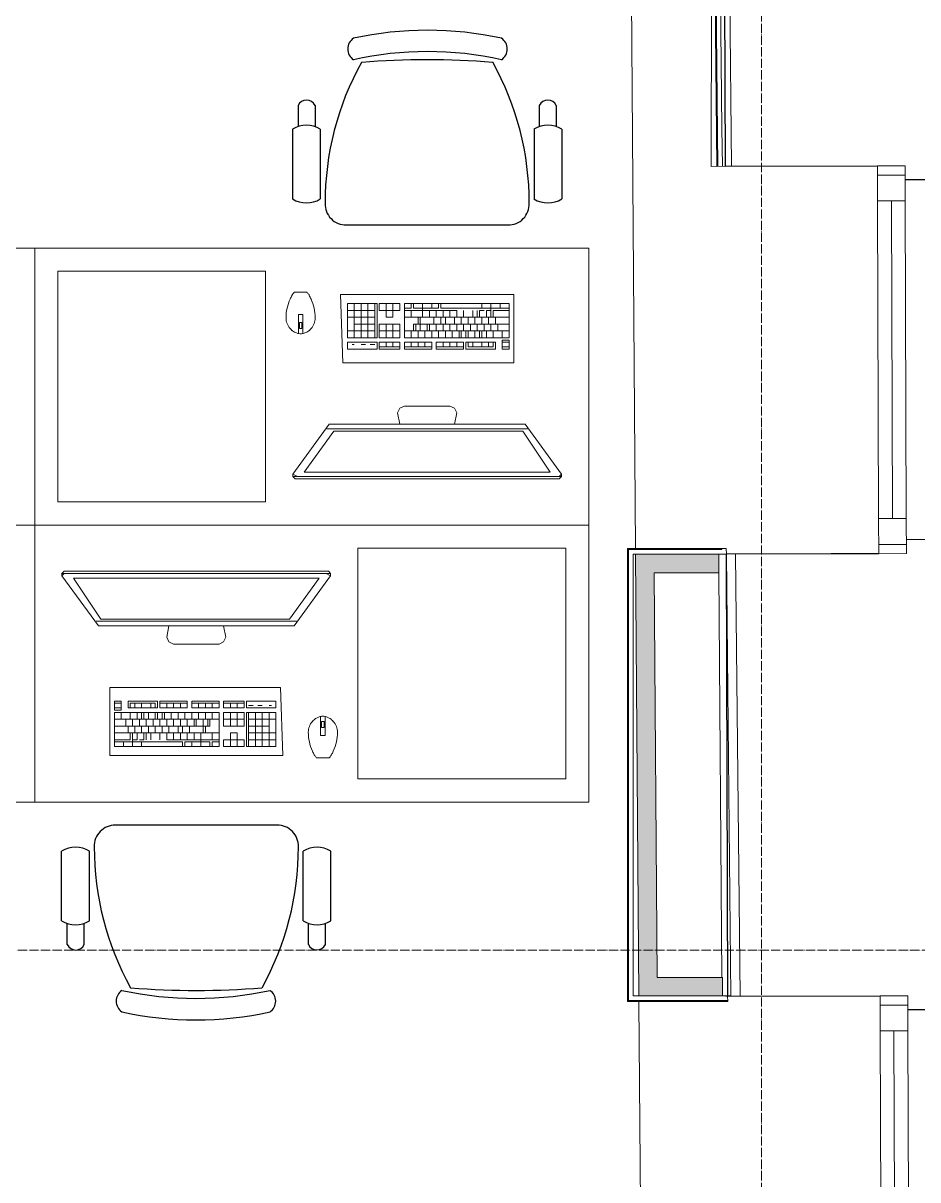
# Model space of a CAD drawing. Header units: millimetres. Extents: x -42533 to 645315, y 3457 to 82611.
# Drawn here: x 73999 to 75937, y 33773 to 36278 of the extents above; entities that cross this region are included whole.
import ezdxf

# ---------------------------------------------------------------- set-up
doc = ezdxf.new("R2010")
doc.units = ezdxf.units.MM
doc.linetypes.add('ADSK_Линия сетки', pattern=[25, 20, -2.5, 0, -2.5])
for name, color, linetype, lineweight in [('_ Окна', 7, 'Continuous', 9), ('Окна', 7, 'Continuous', 9), ('Оси', 253, 'Continuous', 9), ('Перекрытие', 7, 'Continuous', 18), ('Стены внутренние', 7, 'Continuous', 18), ('Стены несущие', 7, 'Continuous', 30), ('Стены отделка', 7, 'Continuous', 30), ('Стены штриховка', 7, 'Continuous', 9), ('ТХ', 5, 'Continuous', 0), ('ШТРИХОВКА', 252, 'Continuous', 15)]:
    doc.layers.add(name, color=color, linetype=linetype, lineweight=lineweight)
doc.layers.add('ЭОМ_Лотки рабочие', color=5, linetype='Continuous')

# ---------------------------------------------------------------- blocks, each defined once
blk = doc.blocks.new('ТХ 1 этаж.')
at = {"color": 252, "linetype": 'Continuous', "true_color": 0x939598}
for p, q in [((55259.5, 2258.9), (55259.5, 2213.3)), ((55296.3, 2258.8), (55296.2, 2213.1)), ((55781.9, 2258.8), (55781.9, 2213.1)), ((55818.7, 2258.9), (55818.7, 2213.3)), ((55247.5, 2207.5), (55247.5, 2056.3)), ((55307.7, 2207.5), (55307.7, 2056.3)), ((55770.5, 2207.5), (55770.5, 2056.3)), ((55830.7, 2207.5), (55830.7, 2056.3)), ((55364, 2000), (55714.2, 2000)), ((55214.2, 700), (54864, 700)), ((54747.5, 492.6), (54747.5, 643.8)), ((54807.7, 492.6), (54807.7, 643.8)), ((55270.5, 492.6), (55270.5, 643.8)), ((55330.7, 492.6), (55330.7, 643.8)), ((54759.5, 441.2), (54759.5, 486.8)), ((54796.3, 441.2), (54796.2, 487)), ((55281.9, 441.2), (55281.9, 487)), ((55318.7, 441.2), (55318.7, 486.8))]:
    blk.add_line(p, q, dxfattribs=at)
for centre, radius, start, end in [((55539.8, 1674.3), 747.5, 77.602, 102.3978), ((55395.2, 2381.2), 28.1, 124.2915, 235.7083), ((55684.5, 2381.2), 28.1, 304.2901, 55.7096), ((55539.8, 1627.9), 747.5, 77.602, 102.3978), ((55539.8, 596), 1761.9, 85.3938, 94.6546), ((55942.5, 2048.5), 624.5, 150.9068, 180.1215), ((55135.7, 2048.5), 624.5, 359.878, 29.1059), ((55277.9, 2250.3), 20.2, 24.8955, 155.3354), ((55800.3, 2250.4), 20.2, 24.8955, 155.3354), ((55277.6, 2157.4), 58.4, 58.951, 121.0488), ((55800.6, 2157.4), 58.4, 58.951, 121.0488), ((55277.6, 2106.3), 58.4, 238.951, 301.0488), ((55800.6, 2106.3), 58.4, 238.951, 301.0488), ((55363.4, 2045.4), 45.4, 177.8135, 270.7479), ((55714.8, 2045.4), 45.4, 269.2519, 2.1866), ((54863.4, 654.6), 45.4, 89.2519, 182.1866), ((55214.8, 654.6), 45.4, 357.8135, 90.7479), ((54777.6, 593.7), 58.4, 58.951, 121.0488), ((55442.5, 651.5), 624.5, 179.878, 209.1059), ((54635.7, 651.6), 624.5, 330.9068, 0.1215), ((55300.6, 593.7), 58.4, 58.951, 121.0488), ((54777.6, 542.6), 58.4, 238.951, 301.0488), ((55300.6, 542.6), 58.4, 238.951, 301.0488), ((54777.9, 449.7), 20.2, 204.8955, 335.3354), ((55300.3, 449.8), 20.2, 204.8955, 335.3354), ((54893.7, 318.9), 28.1, 124.2901, 235.7096), ((55038.4, 1072.2), 747.5, 257.602, 282.3978), ((55038.4, 2104), 1761.9, 265.3938, 274.6546), ((55183, 318.9), 28.1, 304.2915, 55.7083), ((55038.4, 1025.7), 747.5, 257.602, 282.3978)]:
    blk.add_arc(centre, radius, start, end, dxfattribs=at)
at = {"layer": 'ТХ', "color": 252, "linetype": 'Continuous', "ltscale": 100, "true_color": 0x939598}
for p, q in [((55252.3, 1854.4), (55262.9, 1854.4)), ((55262.9, 1854.4), (55277.7, 1854.4)), ((55489.8, 1607.8), (55479.9, 1602.9)), ((55489.8, 1607.8), (55479.9, 1602.9)), ((55489.8, 1607.8), (55539.1, 1607.8)), ((55489.8, 1607.8), (55539.1, 1607.8)), ((55539.1, 1607.8), (55588.4, 1607.8)), ((55539.1, 1607.8), (55588.4, 1607.8)), ((55588.4, 1607.8), (55598.3, 1602.9)), ((55588.4, 1607.8), (55598.3, 1602.9)), ((55479.9, 1602.9), (55475, 1593)), ((55479.9, 1602.9), (55475, 1593)), ((55475, 1593), (55479.9, 1568.4)), ((55598.3, 1602.9), (55603.2, 1593)), ((55598.3, 1602.9), (55603.2, 1593)), ((55603.2, 1593), (55598.3, 1568.4)), ((54975, 1107), (54979.9, 1131.7)), ((55103.2, 1107), (55098.3, 1131.7)), ((54979.9, 1097.1), (54975, 1107)), ((54979.9, 1097.1), (54975, 1107)), ((55098.3, 1097.1), (55103.2, 1107)), ((55098.3, 1097.1), (55103.2, 1107)), ((54989.8, 1092.2), (54979.9, 1097.1)), ((54989.8, 1092.2), (54979.9, 1097.1)), ((55039.1, 1092.2), (54989.8, 1092.2)), ((55039.1, 1092.2), (54989.8, 1092.2)), ((55088.4, 1092.2), (55039.1, 1092.2)), ((55088.4, 1092.2), (55039.1, 1092.2)), ((55088.4, 1092.2), (55098.3, 1097.1)), ((55088.4, 1092.2), (55098.3, 1097.1)), ((55315.3, 845.6), (55300.5, 845.6)), ((55325.9, 845.6), (55315.3, 845.6))]:
    blk.add_line(p, q, dxfattribs=at)
at = {"layer": 'ТХ', "color": 252, "true_color": 0x939598}
for points in [[(54689.1, 1350), (53489.1, 1350), (53489.1, 1950), (54689.1, 1950)], [(55889.1, 1350), (54689.1, 1350), (54689.1, 1950), (55889.1, 1950)], [(55189.1, 1900), (54739.1, 1900), (54739.1, 1400), (55189.1, 1400)], [(55262.3, 1775.5), (55262.3, 1788.4), (55267.7, 1788.4), (55267.7, 1775.5)], [(53489.1, 1350), (54689.1, 1350), (54689.1, 750), (53489.1, 750)], [(54689.1, 1350), (55889.1, 1350), (55889.1, 750), (54689.1, 750)], [(55389.1, 800), (55839.1, 800), (55839.1, 1300), (55389.1, 1300)], [(55315.9, 924.6), (55315.9, 911.6), (55310.5, 911.6), (55310.5, 924.6)]]:
    blk.add_lwpolyline(points, close=True, dxfattribs=at)
at = {"layer": 'ТХ', "color": 252, "linetype": 'Continuous', "ltscale": 100, "true_color": 0x939598}
for points in [[(55351.7, 1849.5), (55726.5, 1849.5)], [(55726.5, 1701.5), (55356.6, 1701.5), (55351.7, 1849.5)], [(55366.5, 1829.7), (55366.5, 1755.8)], [(55430.6, 1829.7), (55366.5, 1829.7)], [(55366.5, 1829.7), (55366.5, 1770.6)], [(55381.3, 1829.7), (55366.5, 1829.7)], [(55381.3, 1770.6), (55381.3, 1829.7)], [(55381.3, 1829.7), (55396.1, 1829.7)], [(55381.3, 1815), (55381.3, 1829.7)], [(55396.1, 1829.7), (55396.1, 1815)], [(55396.1, 1829.7), (55396.1, 1815)], [(55425.7, 1829.7), (55401, 1829.7)], [(55410.9, 1829.7), (55410.9, 1755.8)], [(55425.7, 1815), (55425.7, 1829.7)], [(55430.6, 1755.8), (55430.6, 1829.7)], [(55435.5, 1829.7), (55465.1, 1829.7)], [(55435.5, 1819.9), (55435.5, 1829.7)], [(55435.5, 1829.7), (55435.5, 1815)], [(55479.9, 1829.7), (55435.5, 1829.7)], [(55450.3, 1815), (55450.3, 1829.7)], [(55465.1, 1829.7), (55465.1, 1819.9)], [(55465.1, 1800.2), (55465.1, 1829.7)], [(55470.1, 1829.7), (55479.9, 1829.7)], [(55479.9, 1829.7), (55479.9, 1819.9)], [(55479.9, 1815), (55479.9, 1829.7)], [(55489.8, 1829.7), (55489.8, 1755.8)], [(55716.6, 1829.7), (55489.8, 1829.7)], [(55489.8, 1829.7), (55504.6, 1829.7)], [(55489.8, 1819.9), (55489.8, 1829.7)], [(55504.6, 1829.7), (55504.6, 1819.9)], [(55509.5, 1829.7), (55529.2, 1829.7)], [(55509.5, 1819.9), (55509.5, 1829.7)], [(55529.2, 1829.7), (55563.8, 1829.7)], [(55529.2, 1829.7), (55529.2, 1800.2)], [(55529.2, 1819.9), (55529.2, 1829.7)], [(55549, 1819.9), (55549, 1829.7)], [(55549, 1829.7), (55549, 1819.9)], [(55563.8, 1829.7), (55563.8, 1819.9)], [(55568.7, 1829.7), (55568.7, 1819.9)], [(55657.5, 1829.7), (55568.7, 1829.7)], [(55657.5, 1829.7), (55677.2, 1829.7)], [(55657.5, 1819.9), (55657.5, 1829.7)], [(55657.5, 1819.9), (55657.5, 1829.7)], [(55677.2, 1829.7), (55716.6, 1829.7)], [(55677.2, 1800.2), (55677.2, 1829.7)], [(55677.2, 1829.7), (55677.2, 1819.9)], [(55696.9, 1829.7), (55696.9, 1819.9)], [(55716.6, 1755.8), (55716.6, 1829.7)], [(55716.6, 1829.7), (55716.6, 1819.9)], [(55726.5, 1849.5), (55726.5, 1701.5)], [(55366.5, 1815), (55396.1, 1815)], [(55381.3, 1770.6), (55381.3, 1815)], [(55396.1, 1770.6), (55396.1, 1815)], [(55396.1, 1815), (55425.7, 1815)], [(55401, 1815), (55425.7, 1815)], [(55425.7, 1815), (55425.7, 1770.6)], [(55435.5, 1815), (55450.3, 1815)], [(55435.5, 1815), (55479.9, 1815)], [(55450.3, 1800.2), (55450.3, 1815)], [(55465.1, 1800.2), (55450.3, 1800.2), (55450.3, 1815)], [(55465.1, 1815), (55465.1, 1800.2)], [(55504.6, 1819.9), (55489.8, 1819.9)], [(55489.8, 1800.2), (55489.8, 1815)], [(55529.2, 1815), (55489.8, 1815)], [(55504.6, 1800.2), (55529.2, 1800.2), (55529.2, 1815)], [(55504.6, 1815), (55504.6, 1800.2)], [(55504.6, 1815), (55504.6, 1800.2)], [(55529.2, 1819.9), (55509.5, 1819.9)], [(55563.8, 1819.9), (55529.2, 1819.9)], [(55529.2, 1815), (55558.8, 1815)], [(55544, 1800.2), (55544, 1815)], [(55558.8, 1800.2), (55558.8, 1815)], [(55558.8, 1815), (55603.2, 1815)], [(55568.7, 1819.9), (55657.5, 1819.9)], [(55573.6, 1800.2), (55573.6, 1815)], [(55588.4, 1800.2), (55588.4, 1815)], [(55603.2, 1800.2), (55603.2, 1815)], [(55618, 1815), (55618, 1800.2)], [(55637.7, 1800.2), (55637.7, 1815)], [(55647.6, 1815), (55647.6, 1800.2)], [(55652.5, 1815), (55662.4, 1815)], [(55652.5, 1800.2), (55652.5, 1815)], [(55716.6, 1819.9), (55657.5, 1819.9)], [(55667.3, 1815), (55677.2, 1815)], [(55667.3, 1800.2), (55667.3, 1815)], [(55682.1, 1815), (55682.1, 1800.2)], [(55716.6, 1815), (55682.1, 1815)], [(55716.6, 1800.2), (55716.6, 1815)], [(55366.5, 1800.2), (55381.3, 1800.2)], [(55410.9, 1800.2), (55381.3, 1800.2)], [(55381.3, 1785.4), (55396.1, 1785.4)], [(55396.1, 1785.4), (55425.7, 1785.4)], [(55425.7, 1800.2), (55410.9, 1800.2)], [(55435.5, 1770.6), (55435.5, 1785.4)], [(55435.5, 1785.4), (55435.5, 1755.8)], [(55435.5, 1785.4), (55479.9, 1785.4)], [(55479.9, 1785.4), (55435.5, 1785.4)], [(55465.1, 1800.2), (55450.3, 1800.2)], [(55450.3, 1785.4), (55450.3, 1770.6)], [(55465.1, 1785.4), (55465.1, 1755.8)], [(55479.9, 1755.8), (55479.9, 1785.4)], [(55479.9, 1785.4), (55479.9, 1770.6)], [(55489.8, 1800.2), (55519.4, 1800.2)], [(55504.6, 1800.2), (55489.8, 1800.2)], [(55489.8, 1770.6), (55489.8, 1800.2)], [(55519.4, 1800.2), (55519.4, 1785.4), (55509.5, 1785.4), (55509.5, 1770.6)], [(55549, 1785.4), (55514.4, 1785.4)], [(55514.4, 1770.6), (55514.4, 1785.4)], [(55524.3, 1785.4), (55524.3, 1800.2)], [(55524.3, 1800.2), (55534.2, 1800.2)], [(55524.3, 1785.4), (55524.3, 1770.6)], [(55647.6, 1800.2), (55529.2, 1800.2)], [(55534.2, 1800.2), (55642.7, 1800.2)], [(55539.1, 1770.6), (55539.1, 1785.4)], [(55544, 1770.6), (55544, 1785.4)], [(55544, 1785.4), (55573.6, 1785.4)], [(55568.7, 1785.4), (55549, 1785.4)], [(55553.9, 1785.4), (55553.9, 1800.2)], [(55573.6, 1800.2), (55558.8, 1800.2)], [(55558.8, 1785.4), (55558.8, 1770.6)], [(55568.7, 1785.4), (55568.7, 1800.2)], [(55672.2, 1785.4), (55568.7, 1785.4)], [(55573.6, 1770.6), (55573.6, 1785.4)], [(55573.6, 1785.4), (55573.6, 1770.6)], [(55578.5, 1800.2), (55578.5, 1785.4)], [(55588.4, 1770.6), (55588.4, 1785.4)], [(55598.3, 1785.4), (55598.3, 1800.2)], [(55603.2, 1770.6), (55603.2, 1785.4)], [(55613.1, 1785.4), (55613.1, 1800.2)], [(55618, 1785.4), (55618, 1770.6)], [(55618, 1770.6), (55618, 1785.4)], [(55632.8, 1770.6), (55632.8, 1785.4)], [(55642.7, 1800.2), (55657.5, 1800.2)], [(55642.7, 1785.4), (55642.7, 1800.2)], [(55647.6, 1770.6), (55647.6, 1785.4)], [(55652.5, 1800.2), (55687, 1800.2)], [(55657.5, 1800.2), (55657.5, 1785.4)], [(55687, 1785.4), (55662.4, 1785.4)], [(55662.4, 1770.6), (55662.4, 1785.4)], [(55662.4, 1785.4), (55662.4, 1770.6)], [(55672.2, 1800.2), (55672.2, 1785.4)], [(55672.2, 1785.4), (55672.2, 1800.2)], [(55677.2, 1785.4), (55692, 1785.4)], [(55677.2, 1770.6), (55677.2, 1785.4)], [(55682.1, 1800.2), (55716.6, 1800.2)], [(55716.6, 1800.2), (55687, 1800.2)], [(55687, 1800.2), (55687, 1785.4)], [(55687, 1800.2), (55687, 1785.4)], [(55687, 1785.4), (55716.6, 1785.4)], [(55692, 1770.6), (55716.6, 1770.6), (55716.6, 1785.4), (55716.6, 1800.2)], [(55692, 1785.4), (55692, 1770.6)], [(55692, 1785.4), (55692, 1770.6)], [(55716.6, 1785.4), (55692, 1785.4)], [(55366.5, 1770.6), (55410.9, 1770.6)], [(55366.5, 1755.8), (55366.5, 1770.6)], [(55366.5, 1770.6), (55381.3, 1770.6)], [(55381.3, 1755.8), (55366.5, 1755.8)], [(55366.5, 1755.8), (55430.6, 1755.8)], [(55381.3, 1770.6), (55381.3, 1755.8)], [(55396.1, 1770.6), (55386.2, 1770.6)], [(55425.7, 1755.8), (55386.2, 1755.8)], [(55396.1, 1770.6), (55396.1, 1755.8)], [(55425.7, 1770.6), (55401, 1770.6)], [(55415.8, 1770.6), (55425.7, 1770.6)], [(55425.7, 1770.6), (55425.7, 1755.8)], [(55435.5, 1755.8), (55435.5, 1770.6)], [(55479.9, 1770.6), (55435.5, 1770.6)], [(55450.3, 1755.8), (55435.5, 1755.8)], [(55435.5, 1755.8), (55479.9, 1755.8)], [(55450.3, 1770.6), (55450.3, 1755.8)], [(55465.1, 1755.8), (55450.3, 1755.8)], [(55479.9, 1755.8), (55470.1, 1755.8)], [(55479.9, 1770.6), (55479.9, 1755.8)], [(55489.8, 1770.6), (55504.6, 1770.6)], [(55489.8, 1755.8), (55489.8, 1770.6)], [(55509.5, 1770.6), (55489.8, 1770.6)], [(55489.8, 1755.8), (55716.6, 1755.8)], [(55519.4, 1755.8), (55489.8, 1755.8)], [(55504.6, 1755.8), (55504.6, 1770.6)], [(55504.6, 1770.6), (55519.4, 1770.6)], [(55539.1, 1770.6), (55514.4, 1770.6)], [(55519.4, 1770.6), (55563.8, 1770.6)], [(55519.4, 1755.8), (55519.4, 1770.6)], [(55534.2, 1755.8), (55519.4, 1755.8)], [(55549, 1755.8), (55534.2, 1755.8)], [(55573.6, 1770.6), (55544, 1770.6)], [(55549, 1770.6), (55549, 1755.8)], [(55563.8, 1755.8), (55549, 1755.8)], [(55632.8, 1770.6), (55563.8, 1770.6)], [(55563.8, 1770.6), (55563.8, 1755.8)], [(55588.4, 1770.6), (55573.6, 1770.6)], [(55593.3, 1770.6), (55593.3, 1755.8)], [(55608.1, 1770.6), (55608.1, 1755.8)], [(55613.1, 1770.6), (55622.9, 1770.6)], [(55613.1, 1755.8), (55613.1, 1770.6)], [(55637.7, 1755.8), (55613.1, 1755.8)], [(55622.9, 1770.6), (55622.9, 1755.8)], [(55627.9, 1770.6), (55637.7, 1770.6)], [(55627.9, 1755.8), (55627.9, 1770.6)], [(55632.8, 1770.6), (55716.6, 1770.6)], [(55642.7, 1755.8), (55642.7, 1770.6)], [(55667.3, 1755.8), (55642.7, 1755.8)], [(55652.5, 1770.6), (55652.5, 1755.8)], [(55657.5, 1755.8), (55657.5, 1770.6)], [(55667.3, 1770.6), (55667.3, 1755.8)], [(55682.1, 1755.8), (55672.2, 1755.8)], [(55682.1, 1770.6), (55682.1, 1755.8)], [(55716.6, 1755.8), (55687, 1755.8)], [(55701.8, 1770.6), (55701.8, 1755.8)], [(55701.8, 1755.8), (55701.8, 1770.6)], [(55716.6, 1770.6), (55716.6, 1755.8)], [(55366.5, 1745.9), (55366.5, 1731.1)], [(55430.6, 1745.9), (55366.5, 1745.9)], [(55366.5, 1731.1), (55430.6, 1731.1)], [(55376.4, 1741), (55381.3, 1741)], [(55381.3, 1741), (55376.4, 1741)], [(55396.1, 1741), (55405.9, 1741)], [(55405.9, 1741), (55396.1, 1741)], [(55425.7, 1741), (55415.8, 1741)], [(55425.7, 1741), (55415.8, 1741)], [(55430.6, 1731.1), (55430.6, 1745.9)], [(55435.5, 1745.9), (55479.9, 1745.9)], [(55479.9, 1745.9), (55435.5, 1745.9)], [(55435.5, 1736), (55435.5, 1745.9)], [(55435.5, 1745.9), (55435.5, 1731.1)], [(55479.9, 1736), (55435.5, 1736)], [(55435.5, 1731.1), (55479.9, 1731.1)], [(55450.3, 1745.9), (55450.3, 1736)], [(55465.1, 1745.9), (55465.1, 1736)], [(55479.9, 1745.9), (55479.9, 1736)], [(55479.9, 1731.1), (55479.9, 1745.9)], [(55519.4, 1745.9), (55519.4, 1736), (55489.8, 1736)], [(55489.8, 1745.9), (55519.4, 1745.9)], [(55489.8, 1736), (55489.8, 1745.9), (55489.8, 1731.1)], [(55549, 1745.9), (55489.8, 1745.9)], [(55489.8, 1731.1), (55549, 1731.1)], [(55504.6, 1736), (55504.6, 1745.9)], [(55519.4, 1745.9), (55534.2, 1745.9)], [(55549, 1736), (55519.4, 1736)], [(55534.2, 1745.9), (55549, 1745.9)], [(55534.2, 1745.9), (55534.2, 1736)], [(55549, 1745.9), (55549, 1736)], [(55549, 1731.1), (55549, 1745.9)], [(55558.8, 1745.9), (55583.5, 1745.9)], [(55558.8, 1736), (55558.8, 1745.9)], [(55558.8, 1745.9), (55558.8, 1731.1)], [(55618, 1745.9), (55558.8, 1745.9)], [(55588.4, 1736), (55558.8, 1736)], [(55558.8, 1731.1), (55618, 1731.1)], [(55573.6, 1736), (55573.6, 1745.9)], [(55588.4, 1736), (55588.4, 1745.9), (55618, 1745.9)], [(55618, 1736), (55588.4, 1736)], [(55603.2, 1736), (55603.2, 1745.9)], [(55618, 1745.9), (55618, 1736)], [(55618, 1731.1), (55618, 1745.9)], [(55687, 1745.9), (55622.9, 1745.9)], [(55622.9, 1745.9), (55622.9, 1731.1)], [(55622.9, 1731.1), (55687, 1731.1)], [(55627.9, 1736), (55627.9, 1745.9)], [(55627.9, 1745.9), (55682.1, 1745.9)], [(55682.1, 1736), (55627.9, 1736)], [(55637.7, 1745.9), (55637.7, 1736)], [(55657.5, 1736), (55657.5, 1745.9)], [(55672.2, 1736), (55672.2, 1745.9)], [(55682.1, 1745.9), (55682.1, 1736)], [(55687, 1731.1), (55687, 1745.9)], [(55701.8, 1750.8), (55716.6, 1750.8)], [(55701.8, 1731.1), (55701.8, 1750.8)], [(55701.8, 1745.9), (55716.6, 1745.9)], [(55701.8, 1736), (55701.8, 1745.9)], [(55716.6, 1736), (55701.8, 1736)], [(55716.6, 1731.1), (55701.8, 1731.1)], [(55716.6, 1750.8), (55716.6, 1731.1)], [(55716.6, 1745.9), (55716.6, 1736)], [(55756.1, 1558.5), (55539.1, 1558.5), (55322.1, 1558.5)], [(55248.1, 1459.9), (55258, 1455), (55539.1, 1455), (55825.1, 1455), (55830.1, 1459.9)], [(55248.1, 1455), (55258, 1455), (55539.1, 1455), (55820.2, 1455), (55830.1, 1455)], [(55330.1, 1245.1), (55320.2, 1245.1), (55039.1, 1245.1), (54758, 1245.1), (54748.1, 1245.1)], [(55330.1, 1240.2), (55320.2, 1245.1), (55039.1, 1245.1), (54753.1, 1245.1), (54748.1, 1240.2)], [(54822.1, 1141.5), (55039.1, 1141.5), (55256.1, 1141.5)], [(54851.7, 850.6), (54851.7, 998.5)], [(54851.7, 998.5), (55221.6, 998.5), (55226.5, 850.6)], [(54861.6, 968.9), (54876.4, 968.9)], [(54861.6, 949.2), (54861.6, 968.9)], [(54861.6, 964), (54876.4, 964)], [(54861.6, 954.1), (54861.6, 964)], [(54876.4, 954.1), (54861.6, 954.1)], [(54876.4, 968.9), (54876.4, 949.2)], [(54876.4, 964), (54876.4, 954.1)], [(54955.3, 968.9), (54891.2, 968.9)], [(54891.2, 968.9), (54891.2, 954.1)], [(54891.2, 954.1), (54955.3, 954.1)], [(54896.1, 964), (54950.3, 964)], [(54896.1, 954.1), (54896.1, 964)], [(54950.3, 954.1), (54896.1, 954.1)], [(54905.9, 964), (54905.9, 954.1)], [(54920.7, 964), (54920.7, 954.1)], [(54940.5, 954.1), (54940.5, 964)], [(54950.3, 964), (54950.3, 954.1)], [(54955.3, 954.1), (54955.3, 968.9)], [(54960.2, 968.9), (54960.2, 954.1)], [(55019.4, 968.9), (54960.2, 968.9)], [(54989.8, 964), (54989.8, 954.1), (54960.2, 954.1)], [(54960.2, 964), (54989.8, 964)], [(54960.2, 954.1), (54960.2, 964)], [(54960.2, 954.1), (55019.4, 954.1)], [(54975, 964), (54975, 954.1)], [(54989.8, 964), (55019.4, 964)], [(55019.4, 954.1), (54994.7, 954.1)], [(55004.6, 964), (55004.6, 954.1)], [(55019.4, 954.1), (55019.4, 968.9)], [(55019.4, 964), (55019.4, 954.1)], [(55029.2, 968.9), (55029.2, 954.1)], [(55088.4, 968.9), (55029.2, 968.9)], [(55029.2, 964), (55058.8, 964)], [(55029.2, 954.1), (55029.2, 964)], [(55044, 954.1), (55029.2, 954.1)], [(55029.2, 954.1), (55088.4, 954.1)], [(55044, 954.1), (55044, 964)], [(55058.8, 954.1), (55044, 954.1)], [(55058.8, 954.1), (55058.8, 964), (55088.4, 964)], [(55088.4, 954.1), (55058.8, 954.1)], [(55073.6, 964), (55073.6, 954.1)], [(55088.4, 964), (55088.4, 954.1), (55088.4, 968.9)], [(55142.7, 968.9), (55098.3, 968.9)], [(55098.3, 968.9), (55098.3, 954.1)], [(55098.3, 954.1), (55098.3, 964)], [(55098.3, 964), (55142.7, 964)], [(55142.7, 954.1), (55098.3, 954.1)], [(55098.3, 954.1), (55142.7, 954.1)], [(55113.1, 954.1), (55113.1, 964)], [(55127.9, 954.1), (55127.9, 964)], [(55142.7, 954.1), (55142.7, 968.9)], [(55142.7, 964), (55142.7, 954.1)], [(55211.7, 968.9), (55147.6, 968.9)], [(55147.6, 968.9), (55147.6, 954.1)], [(55147.6, 954.1), (55211.7, 954.1)], [(55152.5, 959.1), (55162.4, 959.1)], [(55152.5, 959.1), (55162.4, 959.1)], [(55182.1, 959.1), (55172.2, 959.1)], [(55172.2, 959.1), (55182.1, 959.1)], [(55201.8, 959.1), (55196.9, 959.1)], [(55196.9, 959.1), (55201.8, 959.1)], [(55211.7, 954.1), (55211.7, 968.9)], [(54876.4, 949.2), (54861.6, 949.2)], [(54861.6, 944.3), (54861.6, 870.3)], [(55088.4, 944.3), (54861.6, 944.3)], [(54861.6, 944.3), (54891.2, 944.3)], [(54861.6, 929.5), (54861.6, 944.3)], [(54945.4, 929.5), (54861.6, 929.5)], [(54886.2, 929.5), (54861.6, 929.5), (54861.6, 914.7), (54861.6, 899.9)], [(54876.4, 929.5), (54876.4, 944.3)], [(54876.4, 944.3), (54876.4, 929.5)], [(54886.2, 914.7), (54886.2, 929.5)], [(54886.2, 914.7), (54886.2, 929.5)], [(54896.1, 944.3), (54905.9, 944.3)], [(54896.1, 929.5), (54896.1, 944.3)], [(54901, 929.5), (54901, 914.7)], [(54910.9, 944.3), (54935.5, 944.3)], [(54910.9, 929.5), (54910.9, 944.3)], [(54915.8, 929.5), (54915.8, 914.7)], [(54915.8, 914.7), (54915.8, 929.5)], [(54920.7, 944.3), (54920.7, 929.5)], [(54925.7, 929.5), (54925.7, 944.3)], [(54930.6, 929.5), (54930.6, 914.7)], [(54935.5, 944.3), (54935.5, 929.5)], [(54940.5, 944.3), (54965.1, 944.3)], [(54950.3, 929.5), (54940.5, 929.5)], [(54945.4, 929.5), (54945.4, 914.7)], [(54945.4, 929.5), (55014.4, 929.5)], [(54950.3, 944.3), (54950.3, 929.5)], [(54955.3, 929.5), (54955.3, 944.3)], [(54965.1, 929.5), (54955.3, 929.5)], [(54960.2, 914.7), (54960.2, 929.5)], [(54960.2, 929.5), (54960.2, 914.7)], [(54965.1, 944.3), (54965.1, 929.5)], [(54970.1, 929.5), (54970.1, 944.3)], [(54975, 929.5), (54975, 914.7)], [(54984.8, 929.5), (54984.8, 944.3)], [(54989.8, 929.5), (55004.6, 929.5)], [(54989.8, 929.5), (54989.8, 914.7)], [(55004.6, 929.5), (55004.6, 914.7)], [(55004.6, 929.5), (55034.2, 929.5)], [(55004.6, 914.7), (55004.6, 929.5)], [(55014.4, 944.3), (55029.2, 944.3)], [(55014.4, 929.5), (55014.4, 944.3)], [(55058.8, 929.5), (55014.4, 929.5)], [(55019.4, 914.7), (55019.4, 929.5)], [(55029.2, 929.5), (55029.2, 944.3)], [(55029.2, 944.3), (55044, 944.3)], [(55034.2, 929.5), (55034.2, 914.7)], [(55039.1, 929.5), (55063.8, 929.5)], [(55039.1, 929.5), (55039.1, 914.7)], [(55044, 944.3), (55058.8, 944.3)], [(55053.9, 914.7), (55053.9, 929.5)], [(55058.8, 944.3), (55058.8, 929.5)], [(55058.8, 944.3), (55088.4, 944.3)], [(55058.8, 899.9), (55058.8, 914.7), (55068.7, 914.7), (55068.7, 929.5)], [(55073.6, 929.5), (55058.8, 929.5)], [(55063.8, 929.5), (55063.8, 914.7)], [(55068.7, 929.5), (55088.4, 929.5)], [(55073.6, 944.3), (55073.6, 929.5)], [(55088.4, 929.5), (55073.6, 929.5)], [(55088.4, 944.3), (55088.4, 929.5)], [(55088.4, 870.3), (55088.4, 944.3)], [(55088.4, 929.5), (55088.4, 899.9)], [(55098.3, 929.5), (55098.3, 944.3)], [(55098.3, 944.3), (55098.3, 914.7)], [(55098.3, 944.3), (55108.1, 944.3)], [(55142.7, 944.3), (55098.3, 944.3)], [(55098.3, 929.5), (55142.7, 929.5)], [(55098.3, 914.7), (55098.3, 929.5)], [(55113.1, 944.3), (55127.9, 944.3)], [(55113.1, 914.7), (55113.1, 944.3)], [(55127.9, 944.3), (55142.7, 944.3)], [(55127.9, 929.5), (55127.9, 944.3)], [(55127.9, 914.7), (55127.9, 929.5)], [(55142.7, 914.7), (55142.7, 944.3)], [(55142.7, 944.3), (55142.7, 929.5)], [(55142.7, 929.5), (55142.7, 914.7)], [(55211.7, 944.3), (55147.6, 944.3)], [(55147.6, 944.3), (55147.6, 870.3)], [(55152.5, 944.3), (55192, 944.3)], [(55152.5, 929.5), (55152.5, 944.3)], [(55162.4, 929.5), (55152.5, 929.5)], [(55152.5, 929.5), (55177.2, 929.5)], [(55152.5, 885.1), (55152.5, 929.5)], [(55167.3, 870.3), (55167.3, 944.3)], [(55211.7, 929.5), (55167.3, 929.5)], [(55182.1, 929.5), (55182.1, 944.3)], [(55182.1, 929.5), (55182.1, 885.1)], [(55182.1, 929.5), (55192, 929.5)], [(55196.9, 944.3), (55211.7, 944.3)], [(55196.9, 929.5), (55196.9, 944.3)], [(55196.9, 929.5), (55196.9, 885.1)], [(55196.9, 929.5), (55196.9, 870.3)], [(55211.7, 929.5), (55196.9, 929.5)], [(55211.7, 870.3), (55211.7, 944.3)], [(55211.7, 944.3), (55211.7, 929.5)], [(55211.7, 870.3), (55211.7, 929.5)], [(54861.6, 914.7), (54886.2, 914.7)], [(54891.2, 914.7), (54861.6, 914.7)], [(54901, 914.7), (54886.2, 914.7)], [(54891.2, 914.7), (54915.8, 914.7)], [(54891.2, 899.9), (54891.2, 914.7)], [(54891.2, 899.9), (54891.2, 914.7)], [(54905.9, 914.7), (55009.5, 914.7)], [(54905.9, 899.9), (54905.9, 914.7)], [(54905.9, 914.7), (54905.9, 899.9)], [(54920.7, 899.9), (54920.7, 914.7)], [(54935.5, 914.7), (54935.5, 899.9)], [(54965.1, 914.7), (54965.1, 899.9)], [(54979.9, 914.7), (54979.9, 899.9)], [(54999.6, 899.9), (54999.6, 914.7)], [(55034.2, 914.7), (55004.6, 914.7)], [(55009.5, 914.7), (55009.5, 899.9)], [(55009.5, 914.7), (55029.2, 914.7)], [(55024.3, 914.7), (55024.3, 899.9)], [(55029.2, 914.7), (55063.8, 914.7)], [(55053.9, 914.7), (55053.9, 899.9)], [(55142.7, 914.7), (55098.3, 914.7)], [(55098.3, 914.7), (55142.7, 914.7)], [(55182.1, 914.7), (55152.5, 914.7)], [(55196.9, 914.7), (55182.1, 914.7)], [(54861.6, 899.9), (54891.2, 899.9)], [(54896.1, 899.9), (54861.6, 899.9)], [(54861.6, 899.9), (54861.6, 885.1)], [(54861.6, 885.1), (54896.1, 885.1)], [(54861.6, 880.2), (54920.7, 880.2)], [(54861.6, 870.3), (54861.6, 880.2)], [(54881.3, 870.3), (54881.3, 880.2)], [(54925.7, 899.9), (54891.2, 899.9)], [(54896.1, 885.1), (54896.1, 899.9)], [(54901, 899.9), (54901, 870.3)], [(54910.9, 885.1), (54901, 885.1)], [(54901, 870.3), (54901, 880.2)], [(54910.9, 899.9), (54910.9, 885.1)], [(54925.7, 885.1), (54915.8, 885.1)], [(54935.5, 899.9), (54920.7, 899.9)], [(54920.7, 880.2), (54920.7, 870.3)], [(54920.7, 880.2), (54920.7, 870.3)], [(55009.5, 880.2), (54920.7, 880.2)], [(54925.7, 899.9), (54925.7, 885.1)], [(54930.6, 899.9), (55049, 899.9)], [(54930.6, 885.1), (54930.6, 899.9)], [(55044, 899.9), (54935.5, 899.9)], [(54940.5, 899.9), (54940.5, 885.1)], [(54960.2, 885.1), (54960.2, 899.9)], [(54975, 899.9), (54975, 885.1)], [(55019.4, 885.1), (54975, 885.1)], [(54989.8, 899.9), (54989.8, 885.1)], [(55004.6, 899.9), (55019.4, 899.9)], [(55004.6, 899.9), (55004.6, 885.1)], [(55009.5, 870.3), (55009.5, 880.2)], [(55014.4, 880.2), (55049, 880.2)], [(55014.4, 870.3), (55014.4, 880.2)], [(55019.4, 899.9), (55019.4, 885.1)], [(55049, 885.1), (55019.4, 885.1)], [(55029.2, 880.2), (55029.2, 870.3)], [(55029.2, 870.3), (55029.2, 880.2)], [(55034.2, 899.9), (55034.2, 885.1)], [(55053.9, 899.9), (55044, 899.9)], [(55073.6, 899.9), (55049, 899.9), (55049, 885.1)], [(55049, 870.3), (55049, 899.9)], [(55049, 885.1), (55088.4, 885.1)], [(55049, 880.2), (55068.7, 880.2)], [(55049, 880.2), (55049, 870.3)], [(55088.4, 899.9), (55058.8, 899.9)], [(55068.7, 880.2), (55068.7, 870.3)], [(55073.6, 899.9), (55088.4, 899.9)], [(55073.6, 885.1), (55073.6, 899.9)], [(55073.6, 885.1), (55073.6, 899.9)], [(55073.6, 880.2), (55088.4, 880.2)], [(55073.6, 870.3), (55073.6, 880.2)], [(55088.4, 899.9), (55088.4, 885.1)], [(55088.4, 880.2), (55088.4, 870.3)], [(55098.3, 885.1), (55098.3, 870.3)], [(55142.7, 885.1), (55098.3, 885.1)], [(55098.3, 870.3), (55098.3, 880.2)], [(55113.1, 899.9), (55113.1, 870.3)], [(55113.1, 885.1), (55113.1, 899.9)], [(55113.1, 899.9), (55127.9, 899.9), (55127.9, 885.1)], [(55113.1, 899.9), (55127.9, 899.9)], [(55113.1, 870.3), (55113.1, 880.2)], [(55127.9, 899.9), (55127.9, 885.1)], [(55127.9, 885.1), (55127.9, 870.3)], [(55142.7, 885.1), (55127.9, 885.1)], [(55142.7, 870.3), (55142.7, 885.1)], [(55142.7, 880.2), (55142.7, 870.3)], [(55152.5, 899.9), (55167.3, 899.9)], [(55177.2, 885.1), (55152.5, 885.1)], [(55182.1, 885.1), (55152.5, 885.1)], [(55152.5, 885.1), (55152.5, 870.3)], [(55167.3, 899.9), (55196.9, 899.9)], [(55211.7, 885.1), (55182.1, 885.1)], [(55182.1, 870.3), (55182.1, 885.1)], [(55182.1, 870.3), (55182.1, 885.1)], [(55211.7, 899.9), (55196.9, 899.9)], [(55196.9, 885.1), (55196.9, 870.3)], [(54861.6, 870.3), (55088.4, 870.3)], [(54901, 870.3), (54861.6, 870.3)], [(54920.7, 870.3), (54901, 870.3)], [(54920.7, 870.3), (55009.5, 870.3)], [(55049, 870.3), (55014.4, 870.3)], [(55068.7, 870.3), (55049, 870.3)], [(55088.4, 870.3), (55073.6, 870.3)], [(55108.1, 870.3), (55098.3, 870.3)], [(55098.3, 870.3), (55142.7, 870.3)], [(55142.7, 870.3), (55113.1, 870.3)], [(55147.6, 870.3), (55211.7, 870.3)], [(55152.5, 870.3), (55177.2, 870.3)], [(55196.9, 870.3), (55182.1, 870.3)], [(55196.9, 870.3), (55211.7, 870.3)], [(55226.5, 850.6), (54851.7, 850.6)]]:
    blk.add_lwpolyline(points, dxfattribs=at)
at = {"layer": 'ТХ', "color": 252, "true_color": 0x939598}
for points in [[(55269.9, 1764.8), (55269.9, 1806.1), (55260.1, 1806.1), (55260.1, 1764.8)], [(55308.2, 935.2), (55308.2, 894), (55318.1, 894), (55318.1, 935.2)]]:
    blk.add_lwpolyline(points, dxfattribs=at)
at = {"layer": 'ТХ', "color": 252, "linetype": 'Continuous', "ltscale": 100, "true_color": 0x939598}
for points in [[(55627.9, 1800.2), (55627.9, 1785.4)], [(55534.2, 1770.6), (55534.2, 1755.8)], [(55578.5, 1770.6), (55578.5, 1755.8)], [(55741.3, 1568.4), (55539.1, 1568.4), (55341.8, 1568.4), (55332, 1568.4), (55327, 1568.4), (55248.1, 1459.9), (55248.1, 1455), (55253.1, 1450), (55539.1, 1450), (55825.1, 1450), (55830.1, 1455), (55830.1, 1459.9), (55751.2, 1568.4)], [(55539.1, 1464.8), (55805.4, 1464.8), (55746.2, 1553.6), (55539.1, 1553.6), (55336.9, 1553.6), (55272.8, 1464.8)], [(54836.9, 1131.7), (55039.1, 1131.7), (55236.4, 1131.7), (55246.2, 1131.7), (55251.2, 1131.7), (55330.1, 1240.2), (55330.1, 1245.1), (55325.1, 1250), (55039.1, 1250), (54753.1, 1250), (54748.1, 1245.1), (54748.1, 1240.2), (54827, 1131.7)], [(55039.1, 1235.2), (54772.8, 1235.2), (54832, 1146.5), (55039.1, 1146.5), (55241.3, 1146.5), (55305.4, 1235.2)], [(54999.6, 929.5), (54999.6, 944.3)], [(55044, 929.5), (55044, 944.3)], [(54950.3, 899.9), (54950.3, 914.7)]]:
    blk.add_lwpolyline(points, close=True, dxfattribs=at)
for centre, radius, start, end in [((55252.3, 1852.8), 1.61, 90, 135), ((55277.7, 1852.8), 1.61, 45, 90), ((55331.1, 1798.8), 97.6, 155.2785, 180), ((55502, 1720.1), 285.7, 153.4349, 155.2785), ((55256.7, 1842.8), 11.5, 144.2175, 153.4349), ((55276.9, 1828.2), 36.4, 135, 144.2175), ((55253.1, 1828.2), 36.4, 35.7825, 45), ((55273.4, 1842.8), 11.5, 26.5651, 35.7825), ((55028, 1720.1), 285.7, 24.7215, 26.5651), ((55198.9, 1798.8), 97.6, 0, 24.7215), ((55268.2, 1798.8), 34.8, 180, 222.0469), ((55261.8, 1798.8), 34.8, 317.9531, 0), ((55318.6, 1844.2), 102.6, 222.0469, 225), ((55253.5, 1779.1), 10.5, 225, 234.2175), ((55265.3, 1795.5), 30.7, 234.2175, 243.4349), ((55272.7, 1810.2), 47.1, 243.4349, 250.8758), ((55265, 1788.1), 23.8, 250.8758, 270), ((55265, 1788.1), 23.8, 270, 289.1242), ((55257.4, 1810.2), 47.1, 289.1242, 296.5651), ((55264.7, 1795.5), 30.7, 296.5651, 305.7825), ((55276.5, 1779.1), 10.5, 305.7825, 315), ((55211.4, 1844.2), 102.6, 315, 317.9531), ((55366.8, 855.8), 102.6, 135, 137.9531), ((55301.7, 920.9), 10.5, 125.7825, 135), ((55313.5, 904.5), 30.7, 116.5651, 125.7825), ((55320.8, 889.9), 47.1, 109.1242, 116.5651), ((55313.2, 912), 23.8, 90, 109.1242), ((55313.2, 912), 23.8, 70.8758, 90), ((55305.5, 889.9), 47.1, 63.4349, 70.8758), ((55312.9, 904.5), 30.7, 54.2175, 63.4349), ((55324.7, 920.9), 10.5, 45, 54.2175), ((55259.6, 855.8), 102.6, 42.0469, 45), ((55316.4, 901.3), 34.8, 137.9531, 180), ((55309.9, 901.3), 34.8, 0, 42.0469), ((55379.3, 901.3), 97.6, 180, 204.7215), ((55247.1, 901.3), 97.6, 335.2785, 0), ((55550.2, 979.9), 285.7, 204.7215, 206.5651), ((55304.8, 857.3), 11.5, 206.5651, 215.7825), ((55321.5, 857.3), 11.5, 324.2175, 333.4349), ((55076.2, 979.9), 285.7, 333.4349, 335.2785), ((55325.1, 871.9), 36.4, 215.7825, 225), ((55300.5, 847.2), 1.61, 225, 270), ((55325.9, 847.2), 1.61, 270, 315), ((55301.3, 871.9), 36.4, 315, 324.2175)]:
    blk.add_arc(centre, radius, start, end, dxfattribs=at)
blk = doc.blocks.new('1 этаж')
at = {"layer": 'Стены внутренние'}
for points in [[(49140.917, 1924.547), (49180.918, 1924.547), (49173.96, 2841.251), (49133.959, 2841.251), (49137.703, 2347.921)], [(49174.264, 2801.251), (49314.268, 2801.251), (49313.964, 2841.251), (49173.96, 2841.251)], [(49141.22, 1884.547), (49322.516, 1884.547), (49322.516, 1924.547), (49140.917, 1924.547)]]:
    blk.add_hatch(color=8, dxfattribs=at).paths.add_polyline_path(points)
at = {"layer": '_ Окна', "color": 8, "lineweight": 18}
for p, q in [((49657.949, 3682.407), (49717.949, 3682.59)), ((49658.181, 3606.407), (49657.949, 3682.407)), ((49717.949, 3682.59), (49718.181, 3606.59)), ((49718.181, 3606.59), (49658.181, 3606.407)), ((49720.276, 2918.593), (49660.276, 2918.411)), ((49660.276, 2918.411), (49660.508, 2842.411)), ((49720.508, 2842.594), (49720.276, 2918.593)), ((49660.508, 2842.411), (49720.508, 2842.594)), ((49663.425, 1884.647), (49723.425, 1884.829)), ((49663.657, 1808.647), (49663.425, 1884.647)), ((49723.425, 1884.829), (49723.657, 1808.83)), ((49723.657, 1808.83), (49663.657, 1808.647))]:
    blk.add_line(p, q, dxfattribs=at)
at = {"layer": '_ Окна', "color": 8}
for p, q in [((49658.01, 3662.407), (49718.01, 3662.59)), ((49688.181, 3606.499), (49690.276, 2918.502)), ((49660.447, 2862.411), (49720.447, 2862.594)), ((49663.486, 1864.647), (49723.486, 1864.829)), ((49693.657, 1808.738), (49695.752, 1120.741))]:
    blk.add_line(p, q, dxfattribs=at)
at = {"layer": 'Окна', "color": 8}
for p, q in [((49717.949, 3682.59), (49657.949, 3682.407)), ((49657.949, 3682.407), (49658.181, 3606.407)), ((49718.181, 3606.59), (49717.949, 3682.59)), ((49660.276, 2918.411), (49658.181, 3606.407)), ((49718.181, 3606.59), (49720.276, 2918.593)), ((49660.276, 2918.411), (49660.508, 2842.411)), ((49720.508, 2842.594), (49720.276, 2918.593)), ((49660.508, 2842.411), (49720.508, 2842.594)), ((49723.425, 1884.829), (49663.425, 1884.647)), ((49663.425, 1884.647), (49663.657, 1808.647)), ((49723.657, 1808.83), (49723.425, 1884.829)), ((49665.752, 1120.65), (49663.657, 1808.647)), ((49723.657, 1808.83), (49725.752, 1120.833))]:
    blk.add_line(p, q, dxfattribs=at)
at = {"layer": 'Оси', "color": 8, "linetype": 'ADSK_Линия сетки'}
for p, q in [((49406.766, -4162.595), (49406.766, 44411.9)), ((-9557.528, 1983.902), (56672.201, 1983.902))]:
    blk.add_line(p, q, dxfattribs=at)
at = {"layer": 'Перекрытие', "color": 8}
for p, q in [((49113.634, 5519.32), (49133.868, 2853.251)), ((49297.571, 3681.115), (49300.084, 4645.638)), ((49340.426, 3681.44), (49297.571, 3681.115)), ((49658.167, 3606.407), (49657.591, 3682.406)), ((49314.268, 2841.217), (49318.706, 2841.251)), ((49350.62, 2841.493), (49660.504, 2843.845)), ((49320.922, 1924.547), (49314.268, 2801.251)), ((49141.31, 1872.672), (49150.827, 618.745))]:
    blk.add_line(p, q, dxfattribs=at)
at = {"layer": 'Стены несущие', "color": 8}
for p, q in [((49324.877, 4690.397), (49327.951, 3681.402)), ((49327.951, 3681.402), (49657.949, 3682.407)), ((49718.04, 3652.59), (49838.04, 3652.955)), ((49840.416, 2872.959), (49720.416, 2872.594)), ((49660.508, 2842.411), (49330.509, 2841.406)), ((49330.509, 2841.406), (49333.427, 1883.641)), ((49333.427, 1883.641), (49663.425, 1884.647)), ((49723.516, 1854.829), (49843.516, 1855.195))]:
    blk.add_line(p, q, dxfattribs=at)
at = {"layer": 'Стены отделка', "color": 8, "lineweight": 9}
for p, q in [((49299.625, 4690.32), (49309.99, 3681.347)), ((49341.991, 3681.445), (49331.626, 4690.418)), ((49321.991, 3681.384), (49321.144, 3763.764)), ((49309.99, 3681.347), (49327.951, 3681.402)), ((49116.516, 2851.251), (49116.516, 1874.547)), ((49330.498, 2853.251), (49118.516, 2853.251)), ((49128.516, 1884.547), (49128.516, 2841.251)), ((49128.516, 2841.251), (49330.621, 2841.251)), ((49133.959, 2841.251), (49141.22, 1884.547)), ((49314.268, 2801.251), (49314.268, 2841.251)), ((49330.621, 2841.251), (49330.498, 2853.251)), ((49340.459, 1883.663), (49330.62, 2841.406)), ((49360.459, 1883.724), (49350.62, 2841.467)), ((49180.918, 1924.547), (49174.264, 2801.251)), ((49174.264, 2801.251), (49314.268, 2801.251)), ((49322.516, 1924.547), (49180.918, 1924.547)), ((49322.516, 1884.547), (49322.516, 1924.547)), ((49340.45, 1884.547), (49128.516, 1884.547)), ((49328.449, 1884.547), (49328.459, 1883.626)), ((49328.459, 1883.626), (49333.427, 1883.641)), ((49333.461, 1872.547), (49333.427, 1883.641)), ((49118.516, 1872.547), (49333.461, 1872.547))]:
    blk.add_line(p, q, dxfattribs=at)
at = {"layer": 'Стены штриховка', "color": 8}
for p, q in [((49301.625, 4690.326), (49311.99, 3681.353)), ((49321.144, 3763.764), (49311.625, 4690.357)), ((49118.516, 2853.251), (49116.516, 2853.251)), ((49116.516, 2853.251), (49116.516, 2851.251)), ((49320.518, 2851.251), (49116.516, 2851.251)), ((49118.516, 2853.251), (49118.516, 1872.547)), ((49320.498, 2853.251), (49320.518, 2851.251)), ((49330.449, 1884.547), (49330.459, 1883.632)), ((49116.516, 1874.547), (49333.455, 1874.547)), ((49116.516, 1874.547), (49116.516, 1872.547)), ((49116.516, 1872.547), (49118.516, 1872.547))]:
    blk.add_line(p, q, dxfattribs=at)
at = {"layer": 'ЭОМ_Лотки рабочие'}
blk.add_blockref('ТХ 1 этаж.', (-6856.492, 1554.379), dxfattribs=at)

msp = doc.modelspace()

# ---------------------------------------------------------------- block references
at = {"layer": 'ШТРИХОВКА'}
msp.add_blockref('1 этаж', (26191.6, 32286.7), dxfattribs=at)

doc.saveas('drawing.dxf')
